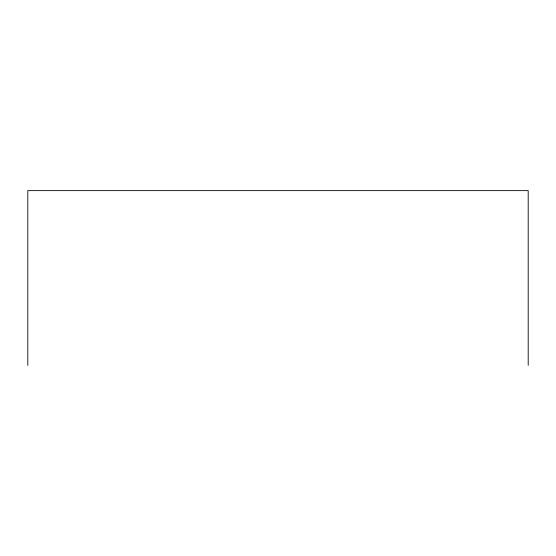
<?xml version="1.0" encoding="UTF-8"?>
<svg xmlns="http://www.w3.org/2000/svg" width="556" height="556" viewBox="0 0 556 556"><rect width="100%" height="100%" fill="white"/><g stroke="black" fill="none" stroke-linecap="round" stroke-linejoin="round"><path stroke-width="0.83" d="M528.2 365.368L528.2 190.632L27.8 190.632L27.8 365.368"/></g></svg>
